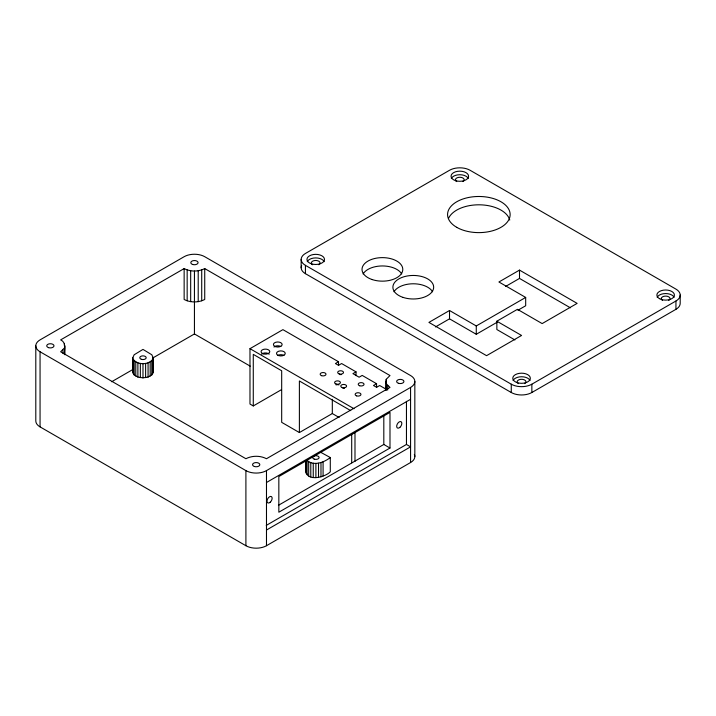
<?xml version="1.0" encoding="UTF-8"?>
<svg xmlns="http://www.w3.org/2000/svg" width="716" height="716" viewBox="0 0 716 716"><rect width="100%" height="100%" fill="white"/><g stroke="black" fill="none" stroke-linecap="round" stroke-linejoin="round"><path stroke-width="1.07" d="M64.413 354.626C63.984 349.533 66.812 342.642 60.645 339.885L184.146 268.581C190.474 271.838 198.404 271.838 204.731 268.581L389.987 375.542L386.219 379.31L385.727 390.31M132.791 357.714L134.161 354.769L142.985 349.399L151.81 354.769L153.17 357.714L153.17 371.971L151.81 374.916L148.078 377.072L142.985 377.86L137.884 377.072L134.161 374.916L132.791 371.971L132.791 357.714L133.14 373.501M152.821 373.501L153.17 357.714M320.983 452.449L330.291 457.542L330.291 471.799C325.234 477.321 305.92 482.208 306.045 470.278M385.727 381.485L386.219 383.66L389.987 387.428L266.486 458.723C260.159 455.465 252.229 455.465 245.901 458.723L60.645 351.771L64.413 348.003M133.14 359.235C137.472 365.178 148.498 365.178 152.821 359.235M111.633 381.753L132.881 369.492M152.508 358.152L194.439 333.942L250.215 366.153M281.37 389.728L253.276 405.945L249.982 404.039L249.982 348.665L282.918 329.646L338.525 361.75L338.525 365.554M338.525 361.75L335.437 363.54L338.525 365.321L341.613 363.54L356.022 371.855L356.022 375.658M517.928 310.234L525.678 305.759L525.678 297.435L476.274 325.959L449.514 310.511L428.929 322.397L486.567 355.673L521.561 335.464L496.859 321.207L496.859 329.53L514.911 339.948M496.859 321.207L517.444 309.321L542.146 323.587L577.132 303.378L519.503 270.111L498.918 281.988L525.678 297.435M356.022 371.855L352.934 373.636L359.11 377.207L362.198 375.417L376.571 383.713L376.571 387.517M435.48 326.935L449.514 318.835L476.274 334.283L497.584 321.976M505.469 286.525L519.503 278.426L570.41 307.817M376.571 383.713L373.483 385.503L376.607 387.302L379.695 385.521L386.103 389.218M253.276 405.945L253.276 354.366L281.683 370.763L281.683 422.342L299.386 432.562L332.314 413.553L339.098 417.464M40.06 351.771L245.901 470.609A14.553 8.404 0 0 0 266.486 470.609L410.572 387.428A14.553 8.404 0 0 0 410.572 375.542L204.731 256.704A14.553 8.404 0 0 0 184.146 256.704L40.06 339.885A14.553 8.404 0 0 0 40.06 351.771L40.06 426.879L245.901 545.717A14.553 8.404 0 0 0 266.486 545.717L410.572 462.527A14.553 8.404 0 0 0 414.34 454.418M266.486 482.495L410.572 399.304M307.066 474.744L307.066 460.478C314.047 466.268 323.999 462.473 330.291 457.542M278.461 505.29L383.812 444.466L389.987 448.028L389.987 412.38L278.837 476.552L278.837 512.208L389.987 448.028M266.236 525.419L406.455 444.466L410.572 446.847L266.486 530.028M305.428 265.35L511.269 384.197A14.553 8.404 0 0 0 531.854 384.197L675.94 301.006A14.553 8.404 0 0 0 675.94 289.121L470.099 170.283A14.553 8.404 0 0 0 449.514 170.283L305.428 253.473A14.553 8.404 0 0 0 305.428 265.35L305.428 273.673L511.269 392.511A14.553 8.404 0 0 0 531.854 392.511L675.94 309.321A14.553 8.404 0 0 0 680.2 303.378L680.2 295.064M184.146 268.581L184.146 299.485C190.474 302.743 198.404 302.743 204.731 299.485L204.731 268.581M249.982 348.665L354.035 408.738M350.733 410.635L299.386 380.984L299.386 432.562M152.821 370.449L153.17 371.971M675.94 301.006L675.94 309.321M531.854 384.197L531.854 392.511M519.503 270.111L519.503 278.426M511.269 384.197L511.269 392.511M476.274 325.959L476.274 334.283M449.514 310.511L449.514 318.835M414.832 381.485L414.832 456.593M410.572 387.428L410.572 462.527M406.455 401.354L406.455 444.466M387.678 385.682L387.678 390.095M386.219 379.31L386.219 390.345M383.812 415.504L383.812 444.466M354.993 432.554L354.993 461.346M351.699 434.236L351.699 462.769M332.314 399.286L332.314 413.553M323.086 461.695L323.086 475.961M320.983 462.634L320.983 476.892M318.522 463.225L318.522 477.483M315.89 463.422L315.89 477.679M313.25 463.225L313.25 477.483M310.789 462.634L310.789 476.892M308.685 461.695L308.685 475.961M306.045 460.406L306.045 473.321M305.696 460.827L305.696 471.799M301.168 259.407L301.168 267.73M266.486 470.609L266.486 545.717M245.901 470.609L245.901 545.717M201.715 269.923L201.715 300.818M198.207 270.755L198.207 301.66M194.439 271.042L194.439 301.946M194.439 302.277L194.439 333.942M190.671 270.755L190.671 301.66M187.162 269.923L187.162 300.818M151.81 360.658L151.81 374.916M150.19 361.875L150.19 376.133M148.078 362.806L148.078 377.072M145.617 363.397L145.617 377.654M142.985 363.594L142.985 377.86M140.345 363.397L140.345 377.654M137.884 362.806L137.884 377.072M135.78 361.875L135.78 376.133M134.161 360.658L134.161 374.916M64.914 345.828L64.914 354.662M64.413 343.653L64.413 345.864M62.963 350.035L62.963 353.346M35.8 345.828L35.8 420.936A14.553 8.404 0 0 0 40.06 426.879M448.619 218.192A31.289 18.07 0 0 1 480.481 204.83A31.289 18.07 0 0 1 509.756 220.036M451.34 178.481A8.771 5.066 0 0 1 459.806 174.722A8.771 5.066 0 0 1 468.282 178.481M456.719 181.569A4.368 2.524 0 0 1 456.719 178.007A4.368 2.524 0 0 1 462.894 178.007A4.368 2.524 0 0 1 462.894 181.569M307.245 261.662A8.771 5.066 0 0 1 315.72 257.912A8.771 5.066 0 0 1 324.196 261.662M312.632 264.759A4.368 2.524 0 0 1 312.632 261.197A4.368 2.524 0 0 1 318.808 261.197A4.368 2.524 0 0 1 318.808 264.759M518.465 383.597A4.377 2.524 0 0 1 518.465 380.035A4.377 2.524 0 0 1 524.649 380.035A4.377 2.524 0 0 1 524.649 383.597M662.56 300.407A4.368 2.524 0 0 1 662.56 296.845A4.368 2.524 0 0 1 668.735 296.845A4.368 2.524 0 0 1 668.735 300.407M657.172 297.319A8.771 5.066 0 0 1 665.647 293.56A8.771 5.066 0 0 1 674.114 297.319M513.077 380.5A8.78 5.066 0 0 1 521.561 376.75A8.78 5.066 0 0 1 530.037 380.5M305.428 273.673A14.553 8.404 0 0 1 301.66 265.555M363.11 273.933A20.379 11.76 0 0 1 382.416 265.949A20.379 11.76 0 0 1 401.712 273.933M393.988 291.761A20.379 11.76 0 0 1 413.284 283.778A20.379 11.76 0 0 1 432.589 291.761M261.635 354.178A4.368 2.524 0 0 1 269.198 354.178M273.986 347.045A4.368 2.524 0 0 1 280.86 346.526M277.772 355.431A4.368 2.524 0 0 1 283.948 355.431M339.832 374.629A2.909 1.683 0 0 1 341.344 374.629M336.046 384.895A2.909 1.683 0 0 1 338.954 384.895M342.919 388.296A2.909 1.683 0 0 1 344.432 388.296M456.719 227.321A31.289 18.07 0 0 0 509.076 219.221A31.289 18.07 0 0 0 470.752 197.097A31.289 18.07 0 0 0 456.719 227.321M455.421 180.611A8.771 5.066 0 0 0 468.577 176.226A8.771 5.066 0 0 0 455.421 171.84A8.771 5.066 0 0 0 455.421 180.611M311.335 263.792A8.771 5.066 0 0 0 324.491 259.407A8.771 5.066 0 0 0 311.335 255.021A8.771 5.066 0 0 0 311.335 263.792M659.445 298.644A8.771 5.066 0 0 0 674.114 296.37A8.771 5.066 0 0 0 663.374 290.168A8.771 5.066 0 0 0 659.445 298.644M517.167 382.639A8.78 5.066 0 0 0 530.332 378.254A8.78 5.066 0 0 0 517.167 373.859A8.78 5.066 0 0 0 517.167 382.639M403.099 297.409A20.379 11.76 0 0 0 433.663 287.223A20.379 11.76 0 0 0 403.099 277.029A20.379 11.76 0 0 0 403.099 297.409M372.222 279.58A20.379 11.76 0 0 0 402.786 269.395A20.379 11.76 0 0 0 372.222 259.201A20.379 11.76 0 0 0 372.222 279.58M399.913 427.345A3.643 2.103 -60 0 0 401.067 421.706A3.643 2.103 -60 0 0 396.762 425.528A3.643 2.103 -60 0 0 399.913 427.345M254.377 466.492A3.643 2.103 0 0 0 259.827 464.666A3.643 2.103 0 0 0 254.377 462.849A3.643 2.103 0 0 0 254.377 466.492M398.463 383.302A3.643 2.103 0 0 0 403.922 381.485A3.643 2.103 0 0 0 398.463 379.659A3.643 2.103 0 0 0 398.463 383.302M48.536 347.645A3.643 2.103 0 0 0 53.995 345.828A3.643 2.103 0 0 0 48.536 344.011A3.643 2.103 0 0 0 48.536 347.645M192.622 264.464A3.643 2.103 0 0 0 198.081 262.638A3.643 2.103 0 0 0 192.622 260.821A3.643 2.103 0 0 0 192.622 264.464M270.236 502.211A3.643 2.103 -60 0 0 271.391 496.573A3.643 2.103 -60 0 0 267.086 500.395A3.643 2.103 -60 0 0 270.236 502.211M141.383 359.316A3.204 1.853 0 0 0 146.18 357.714A3.204 1.853 0 0 0 141.383 356.112A3.204 1.853 0 0 0 141.383 359.316M314.288 459.144A3.204 1.853 0 0 0 319.085 457.542A3.204 1.853 0 0 0 314.288 455.94A3.204 1.853 0 0 0 314.288 459.144M263.237 353.811A4.368 2.524 0 0 0 269.789 351.637A4.368 2.524 0 0 0 263.237 349.453A4.368 2.524 0 0 0 263.237 353.811M356.586 395.867A2.909 1.683 0 0 0 360.954 394.418A2.909 1.683 0 0 0 356.586 392.959A2.909 1.683 0 0 0 356.586 395.867M321.627 375.685A2.909 1.683 0 0 0 325.995 374.226A2.909 1.683 0 0 0 321.627 372.767A2.909 1.683 0 0 0 321.627 375.685M339.133 373.904A2.909 1.683 0 0 0 343.501 372.445A2.909 1.683 0 0 0 339.133 370.995A2.909 1.683 0 0 0 339.133 373.904M359.674 385.763A2.909 1.683 0 0 0 364.041 384.313A2.909 1.683 0 0 0 359.674 382.854A2.909 1.683 0 0 0 359.674 385.763M336.046 384.009A2.909 1.683 0 0 0 340.413 382.55A2.909 1.683 0 0 0 336.046 381.1A2.909 1.683 0 0 0 336.046 384.009M342.221 387.571A2.909 1.683 0 0 0 346.589 386.112A2.909 1.683 0 0 0 342.221 384.662A2.909 1.683 0 0 0 342.221 387.571M278.676 355.601A4.368 2.524 0 0 0 285.228 353.418A4.368 2.524 0 0 0 278.676 351.234A4.368 2.524 0 0 0 278.676 355.601M275.588 346.687A4.368 2.524 0 0 0 282.14 344.503A4.368 2.524 0 0 0 275.588 342.32A4.368 2.524 0 0 0 275.588 346.687"/></g></svg>
